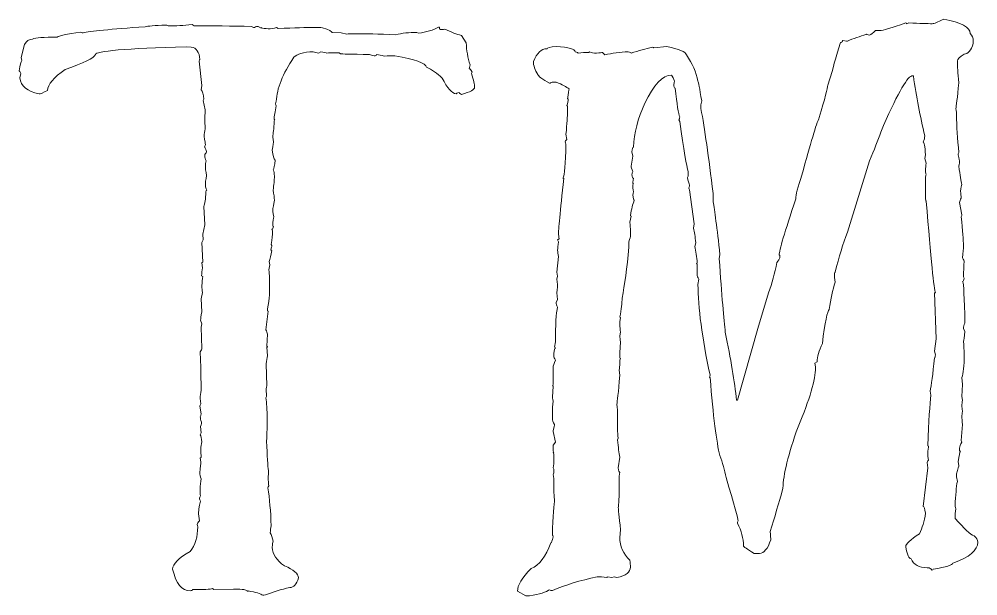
# Model space of a CAD drawing. Header units: inches. Extents: x 0.7 to 13.6, y -16 to -1.4.
# Drawn here: x 6.963 to 10.698, y -16.014 to -13.765 of the extents above; entities that cross this region are included whole.
import ezdxf

# ---------------------------------------------------------------- set-up
doc = ezdxf.new("R2010")
doc.units = ezdxf.units.IN
doc.header["$MEASUREMENT"] = 0
doc.layers.add('Layer 1', color=7, linetype='Continuous')

msp = doc.modelspace()

# ---------------------------------------------------------------- linework, layer by layer
at = {"layer": 'Layer 1', "lineweight": 0}
for points, knots in [([(10.6833, -15.7809), (10.6695, -15.775), (10.6449, -15.7523), (10.6094, -15.7129), (10.6094, -15.7001), (10.6104, -15.6873), (10.6124, -15.6745), (10.6104, -15.6676), (10.6094, -15.6637), (10.6094, -15.6627), (10.6114, -15.6213), (10.6144, -15.5898), (10.6183, -15.5681), (10.6163, -15.5602), (10.6153, -15.5524), (10.6153, -15.5445), (10.6153, -15.5445), (10.6153, -15.5386), (10.6153, -15.5386), (10.6212, -15.5179), (10.6242, -15.5071), (10.6242, -15.5061), (10.6242, -15.5061), (10.6212, -15.4913), (10.6212, -15.4913), (10.6252, -15.4672), (10.6281, -15.4534), (10.6301, -15.4499), (10.6281, -15.4499), (10.6272, -15.4489), (10.6272, -15.447), (10.6272, -15.447), (10.6272, -15.4381), (10.6272, -15.4381), (10.6272, -15.4322), (10.6301, -15.4243), (10.636, -15.4145), (10.636, -15.4145), (10.6331, -15.4085), (10.6331, -15.4085), (10.6331, -15.4085), (10.639, -15.3465), (10.639, -15.3465), (10.637, -15.3332), (10.636, -15.3224), (10.636, -15.314), (10.636, -15.314), (10.639, -15.2933), (10.639, -15.2933), (10.637, -15.2854), (10.636, -15.2785), (10.636, -15.2726), (10.636, -15.2667), (10.637, -15.2598), (10.639, -15.2519), (10.639, -15.2519), (10.636, -15.2371), (10.636, -15.2371), (10.636, -15.2371), (10.639, -15.1899), (10.639, -15.1899), (10.639, -15.1899), (10.636, -15.1633), (10.636, -15.1633), (10.6419, -15.147), (10.6449, -15.1175), (10.6449, -15.0746), (10.6449, -15.0746), (10.6449, -15.0687), (10.6449, -15.0687), (10.6449, -15.0574), (10.6439, -15.0416), (10.6419, -15.0214), (10.6439, -15.0185), (10.6459, -15.0057), (10.6478, -14.983), (10.6478, -14.983), (10.6419, -14.9712), (10.6419, -14.9712), (10.6419, -14.9653), (10.6439, -14.9584), (10.6478, -14.9505), (10.6459, -14.851), (10.6429, -14.7968), (10.639, -14.788), (10.6414, -14.788), (10.6434, -14.784), (10.6449, -14.7761), (10.6449, -14.7761), (10.6419, -14.7702), (10.6419, -14.7702), (10.6419, -14.7648), (10.6429, -14.7451), (10.6449, -14.7111), (10.6449, -14.7077), (10.6429, -14.7027), (10.639, -14.6963), (10.6409, -14.6761), (10.6419, -14.6604), (10.6419, -14.6491), (10.6419, -14.6279), (10.639, -14.5905), (10.6331, -14.5368), (10.635, -14.5328), (10.636, -14.5299), (10.636, -14.5279), (10.636, -14.5279), (10.6272, -14.4806), (10.6272, -14.4806), (10.6272, -14.4752), (10.6291, -14.4693), (10.6331, -14.4629), (10.6331, -14.456), (10.6321, -14.4471), (10.6301, -14.4363), (10.6321, -14.4225), (10.634, -14.4136), (10.636, -14.4097), (10.6331, -14.3979), (10.6291, -14.3742), (10.6242, -14.3388), (10.6262, -14.3284), (10.6272, -14.3225), (10.6272, -14.321), (10.6272, -14.3181), (10.6252, -14.3092), (10.6212, -14.2944), (10.6212, -14.2925), (10.6222, -14.2895), (10.6242, -14.2856), (10.6183, -14.2319), (10.6153, -14.1826), (10.6153, -14.1378), (10.6153, -14.1329), (10.6144, -14.125), (10.6124, -14.1142), (10.6144, -14.1058), (10.6183, -14.0723), (10.6242, -14.0137), (10.6203, -13.9758), (10.6183, -13.9472), (10.6183, -13.928), (10.6183, -13.9211), (10.6272, -13.9122), (10.6449, -13.9014), (10.6597, -13.9014), (10.6715, -13.8876), (10.6804, -13.86), (10.6804, -13.86), (10.6804, -13.8482), (10.6804, -13.8482), (10.6804, -13.8393), (10.6764, -13.8305), (10.6685, -13.8216), (10.6685, -13.7975), (10.634, -13.7788), (10.5651, -13.7654), (10.5419, -13.7773), (10.5272, -13.7832), (10.5208, -13.7832), (10.502, -13.7832), (10.4715, -13.7822), (10.4292, -13.7802), (10.4252, -13.7822), (10.4223, -13.7832), (10.4203, -13.7832), (10.4203, -13.7812), (10.4193, -13.7802), (10.4173, -13.7802), (10.3612, -13.7999), (10.3277, -13.8098), (10.3169, -13.8098), (10.3169, -13.8098), (10.2991, -13.8098), (10.2991, -13.8098), (10.2903, -13.8196), (10.2824, -13.8255), (10.2755, -13.8275), (10.2686, -13.8255), (10.2646, -13.8246), (10.2637, -13.8246), (10.2381, -13.8324), (10.2134, -13.8413), (10.1898, -13.8512), (10.1898, -13.8512), (10.1868, -13.8512), (10.1868, -13.8512), (10.1868, -13.8512), (10.1721, -13.8482), (10.1721, -13.8482), (10.1691, -13.8541), (10.1662, -13.8571), (10.1632, -13.8571), (10.1415, -13.9265), (10.1307, -13.9639), (10.1307, -13.9694), (10.1307, -13.9694), (10.113, -14.0226), (10.113, -14.0226), (10.113, -14.0334), (10.1021, -14.0758), (10.0804, -14.1496), (10.0686, -14.1738), (10.046, -14.2486), (10.0125, -14.3742), (9.9967, -14.4205), (9.9888, -14.4511), (9.9888, -14.4658), (9.9455, -14.5964), (9.9238, -14.6693), (9.9238, -14.6845), (9.9258, -14.6845), (9.9268, -14.6875), (9.9268, -14.6934), (9.9268, -14.6934), (9.9268, -14.6963), (9.9268, -14.6963), (9.9204, -14.7082), (9.9164, -14.7141), (9.915, -14.7141), (9.9071, -14.7559), (9.8962, -14.7953), (9.8824, -14.8323), (9.8824, -14.8323), (9.8411, -14.9712), (9.8411, -14.9712), (9.8411, -14.9712), (9.7613, -15.2519), (9.7613, -15.2519), (9.7613, -15.2519), (9.7583, -15.2519), (9.7583, -15.2519), (9.7504, -15.1795), (9.7357, -15.0909), (9.714, -14.9859), (9.7086, -14.9392), (9.7007, -14.8436), (9.6904, -14.6993), (9.6904, -14.6993), (9.6933, -14.6845), (9.6933, -14.6845), (9.6815, -14.5781), (9.6726, -14.5092), (9.6667, -14.4777), (9.6667, -14.4777), (9.6667, -14.4451), (9.6667, -14.4451), (9.649, -14.3018), (9.6332, -14.1915), (9.6194, -14.1142), (9.6194, -14.1142), (9.6194, -14.0994), (9.6194, -14.0994), (9.6194, -14.0994), (9.6224, -14.0846), (9.6224, -14.0846), (9.614, -14.0349), (9.6091, -14.0093), (9.6076, -14.0078), (9.6002, -13.9728), (9.5854, -13.9383), (9.5633, -13.9044), (9.5593, -13.893), (9.5337, -13.8822), (9.4865, -13.8718), (9.4865, -13.8718), (9.4362, -13.8778), (9.4362, -13.8778), (9.4362, -13.8758), (9.4342, -13.8748), (9.4303, -13.8748), (9.4037, -13.8807), (9.3761, -13.8886), (9.3476, -13.8984), (9.3476, -13.896), (9.3436, -13.894), (9.3357, -13.8925), (9.3037, -13.8945), (9.2732, -13.8984), (9.2441, -13.9044), (9.2441, -13.9044), (9.2353, -13.8955), (9.2353, -13.8955), (9.2338, -13.8955), (9.2259, -13.8965), (9.2116, -13.8984), (9.2013, -13.8984), (9.1924, -13.8965), (9.185, -13.8925), (9.185, -13.8945), (9.184, -13.8955), (9.1821, -13.8955), (9.1821, -13.8955), (9.1614, -13.8955), (9.1614, -13.8955), (9.1614, -13.8955), (9.1407, -13.8984), (9.1407, -13.8984), (9.1407, -13.896), (9.1367, -13.894), (9.1289, -13.8925), (9.1289, -13.8822), (9.1042, -13.8753), (9.055, -13.8718), (9.0313, -13.8738), (9.0195, -13.8768), (9.0195, -13.8807), (8.9974, -13.8807), (8.9796, -13.8974), (8.9663, -13.9309), (8.9663, -13.9462), (8.9722, -13.963), (8.9841, -13.9812), (8.9841, -13.9876), (8.9998, -13.9994), (9.0313, -14.0166), (9.0313, -14.0132), (9.0363, -14.0112), (9.0461, -14.0107), (9.0461, -14.0107), (9.055, -14.0107), (9.055, -14.0107), (9.0791, -14.0211), (9.0959, -14.0299), (9.1052, -14.0373), (9.1052, -14.0423), (9.1033, -14.0551), (9.0993, -14.0758), (9.1013, -14.0758), (9.1023, -14.0767), (9.1023, -14.0787), (9.1023, -14.0841), (9.1003, -14.092), (9.0964, -14.1023), (9.0983, -14.1023), (9.0993, -14.1033), (9.0993, -14.1053), (9.0993, -14.1053), (9.0993, -14.126), (9.0993, -14.126), (9.0993, -14.1422), (9.0973, -14.1718), (9.0934, -14.2146), (9.0934, -14.2146), (9.0964, -14.2353), (9.0964, -14.2353), (9.0944, -14.2353), (9.0924, -14.2383), (9.0905, -14.2442), (9.0905, -14.2462), (9.0914, -14.2491), (9.0934, -14.2531), (9.0914, -14.3294), (9.0875, -14.3737), (9.0816, -14.386), (9.0816, -14.386), (9.0845, -14.386), (9.0845, -14.386), (9.0707, -14.5176), (9.0639, -14.5905), (9.0639, -14.6047), (9.0658, -14.6151), (9.0668, -14.621), (9.0668, -14.6225), (9.0668, -14.6225), (9.0609, -14.6254), (9.0609, -14.6254), (9.0609, -14.6274), (9.0619, -14.6303), (9.0639, -14.6343), (9.0619, -14.6476), (9.0609, -14.6584), (9.0609, -14.6668), (9.0609, -14.6747), (9.0619, -14.6826), (9.0639, -14.6904), (9.0639, -14.6904), (9.0579, -14.7525), (9.0579, -14.7525), (9.0579, -14.7525), (9.0609, -14.7673), (9.0609, -14.7673), (9.0609, -14.7673), (9.0579, -14.7791), (9.0579, -14.7791), (9.0579, -14.7791), (9.0609, -14.7998), (9.0609, -14.7998), (9.0609, -14.8042), (9.0599, -14.815), (9.0579, -14.8323), (9.0579, -14.8323), (9.0609, -14.8589), (9.0609, -14.8589), (9.0609, -14.8589), (9.055, -14.8707), (9.055, -14.8707), (9.055, -14.8761), (9.057, -14.882), (9.0609, -14.8884), (9.055, -14.9121), (9.052, -14.9574), (9.052, -15.0244), (9.052, -15.0244), (9.0491, -15.0451), (9.0491, -15.0451), (9.051, -15.0451), (9.052, -15.046), (9.052, -15.048), (9.0486, -15.048), (9.0466, -15.0549), (9.0461, -15.0687), (9.0461, -15.0687), (9.0461, -15.0776), (9.0461, -15.0776), (9.0461, -15.083), (9.0481, -15.0889), (9.052, -15.0953), (9.0461, -15.1096), (9.0432, -15.1184), (9.0432, -15.1219), (9.0432, -15.1219), (9.0432, -15.1899), (9.0432, -15.1899), (9.0432, -15.1899), (9.0402, -15.1958), (9.0402, -15.1958), (9.0402, -15.1958), (9.0432, -15.1958), (9.0432, -15.1958), (9.0432, -15.2046), (9.0422, -15.2174), (9.0402, -15.2342), (9.0402, -15.2401), (9.0412, -15.247), (9.0432, -15.2549), (9.0412, -15.2721), (9.0402, -15.2869), (9.0402, -15.2992), (9.0402, -15.2992), (9.0402, -15.3228), (9.0402, -15.3228), (9.0402, -15.3287), (9.0432, -15.3366), (9.0491, -15.3465), (9.0491, -15.348), (9.0471, -15.3558), (9.0432, -15.3701), (9.0432, -15.3701), (9.0432, -15.3731), (9.0432, -15.3731), (9.0432, -15.3731), (9.052, -15.4145), (9.052, -15.4145), (9.052, -15.4145), (9.0432, -15.4263), (9.0432, -15.4263), (9.0432, -15.4263), (9.0432, -15.4499), (9.0432, -15.4499), (9.0432, -15.4499), (9.0461, -15.4558), (9.0461, -15.4558), (9.0461, -15.4558), (9.0432, -15.4558), (9.0432, -15.4558), (9.0432, -15.4558), (9.0461, -15.4617), (9.0461, -15.4617), (9.0461, -15.4617), (9.0461, -15.4883), (9.0461, -15.4883), (9.0461, -15.4952), (9.0451, -15.5041), (9.0432, -15.5149), (9.0451, -15.5184), (9.0461, -15.5223), (9.0461, -15.5268), (9.0461, -15.5332), (9.0451, -15.5381), (9.0432, -15.5415), (9.0451, -15.5524), (9.0461, -15.5612), (9.0461, -15.5681), (9.0461, -15.5681), (9.0461, -15.6065), (9.0461, -15.6065), (9.0461, -15.6149), (9.0471, -15.6258), (9.0491, -15.6391), (9.0461, -15.6558), (9.0432, -15.7021), (9.0402, -15.7779), (9.0422, -15.7779), (9.0432, -15.7799), (9.0432, -15.7839), (9.0402, -15.7996), (9.0373, -15.8075), (9.0343, -15.8075), (9.0151, -15.8617), (8.9895, -15.8952), (8.9575, -15.908), (8.922, -15.9434), (8.9043, -15.973), (8.9043, -15.9966), (8.9043, -15.9966), (8.9368, -16.0144), (8.9368, -16.0144), (8.9368, -16.0144), (8.9516, -16.0144), (8.9516, -16.0144), (8.9915, -16.0075), (9.0171, -15.9996), (9.0284, -15.9907), (9.0318, -15.9927), (9.0358, -15.9937), (9.0402, -15.9937), (9.0909, -15.972), (9.1491, -15.9543), (9.2146, -15.9405), (9.2146, -15.9405), (9.2323, -15.9405), (9.2323, -15.9405), (9.2323, -15.9405), (9.253, -15.9434), (9.253, -15.9434), (9.253, -15.9415), (9.254, -15.9405), (9.2559, -15.9405), (9.2559, -15.9405), (9.2707, -15.9434), (9.2707, -15.9434), (9.2707, -15.9434), (9.2825, -15.9405), (9.2825, -15.9405), (9.2845, -15.9405), (9.2875, -15.9415), (9.2914, -15.9434), (9.3269, -15.936), (9.3446, -15.9223), (9.3446, -15.9021), (9.3446, -15.8952), (9.3436, -15.8863), (9.3416, -15.8755), (9.316, -15.8499), (9.3032, -15.8203), (9.3032, -15.7868), (9.3032, -15.7868), (9.3062, -15.7573), (9.3062, -15.7573), (9.3003, -15.7036), (9.2973, -15.675), (9.2973, -15.6716), (9.2993, -15.6528), (9.3003, -15.6341), (9.3003, -15.6154), (9.3003, -15.6154), (9.3003, -15.5474), (9.3003, -15.5474), (9.3003, -15.5474), (9.3032, -15.5327), (9.3032, -15.5327), (9.3008, -15.5327), (9.2988, -15.5268), (9.2973, -15.5149), (9.2973, -15.5149), (9.3032, -15.4736), (9.3032, -15.4736), (9.2998, -15.4583), (9.2968, -15.4356), (9.2944, -15.4056), (9.2944, -15.4056), (9.2973, -15.3997), (9.2973, -15.3997), (9.2953, -15.3864), (9.2944, -15.3756), (9.2944, -15.3672), (9.2944, -15.3672), (9.2944, -15.3081), (9.2944, -15.3081), (9.2944, -15.2972), (9.2934, -15.2834), (9.2914, -15.2667), (9.2934, -15.2588), (9.2973, -15.2214), (9.3032, -15.1544), (9.3032, -15.1544), (9.3003, -15.1337), (9.3003, -15.1337), (9.3022, -15.1263), (9.3032, -15.1175), (9.3032, -15.1071), (9.3032, -15.1071), (9.3032, -15.0953), (9.3032, -15.0953), (9.3032, -15.0953), (9.3062, -15.0894), (9.3062, -15.0894), (9.3042, -15.0894), (9.3032, -15.0884), (9.3032, -15.0864), (9.3032, -15.0864), (9.3032, -15.0805), (9.3032, -15.0805), (9.3032, -15.0618), (9.3042, -15.0431), (9.3062, -15.0244), (9.3042, -15.0135), (9.3032, -15.0057), (9.3032, -15.0007), (9.3032, -15.0007), (9.3062, -14.9859), (9.3062, -14.9859), (9.3042, -14.9756), (9.3032, -14.9658), (9.3032, -14.9564), (9.3032, -14.9564), (9.3032, -14.9446), (9.3032, -14.9446), (9.3032, -14.9446), (9.3062, -14.9298), (9.3062, -14.9298), (9.3042, -14.9298), (9.3032, -14.9288), (9.3032, -14.9269), (9.3091, -14.8963), (9.3121, -14.8717), (9.3121, -14.853), (9.3219, -14.8022), (9.3308, -14.7362), (9.3387, -14.655), (9.3387, -14.655), (9.3387, -14.6343), (9.3387, -14.6343), (9.3426, -14.6205), (9.3446, -14.6126), (9.3446, -14.6106), (9.3446, -14.6106), (9.3446, -14.59), (9.3446, -14.59), (9.3446, -14.5816), (9.3436, -14.5707), (9.3416, -14.5574), (9.3416, -14.5574), (9.3476, -14.5338), (9.3476, -14.5338), (9.3456, -14.5338), (9.3446, -14.5328), (9.3446, -14.5308), (9.3485, -14.5062), (9.3535, -14.4865), (9.3594, -14.4717), (9.3569, -14.4717), (9.3549, -14.4649), (9.3535, -14.4511), (9.3554, -14.4442), (9.3564, -14.4402), (9.3564, -14.4392), (9.3545, -14.4284), (9.3535, -14.4205), (9.3535, -14.4156), (9.3535, -14.4136), (9.3545, -14.4107), (9.3564, -14.4067), (9.3545, -14.4067), (9.3535, -14.4057), (9.3535, -14.4038), (9.3535, -14.4038), (9.3535, -14.4008), (9.3535, -14.4008), (9.3535, -14.4008), (9.3564, -14.386), (9.3564, -14.386), (9.353, -14.386), (9.351, -14.3811), (9.3505, -14.3713), (9.3505, -14.3668), (9.3515, -14.3629), (9.3535, -14.3594), (9.3495, -14.3496), (9.3476, -14.3427), (9.3476, -14.3388), (9.3476, -14.3388), (9.3535, -14.3003), (9.3535, -14.3003), (9.3535, -14.3003), (9.3505, -14.2826), (9.3505, -14.2826), (9.3505, -14.2708), (9.3525, -14.2649), (9.3564, -14.2649), (9.3584, -14.2102), (9.3732, -14.1531), (9.4007, -14.0935), (9.4347, -14.0206), (9.4692, -13.9841), (9.5042, -13.9841), (9.5091, -13.9891), (9.513, -13.9969), (9.516, -14.0078), (9.516, -14.0088), (9.515, -14.0127), (9.513, -14.0196), (9.5135, -14.0295), (9.5155, -14.0344), (9.519, -14.0344), (9.5253, -14.0974), (9.5313, -14.1348), (9.5367, -14.1467), (9.5367, -14.1477), (9.5357, -14.1516), (9.5337, -14.1585), (9.5337, -14.1585), (9.5367, -14.1644), (9.5367, -14.1644), (9.5524, -14.2757), (9.5633, -14.3407), (9.5692, -14.3594), (9.5692, -14.3594), (9.5692, -14.3772), (9.5692, -14.3772), (9.5692, -14.3772), (9.5662, -14.3831), (9.5662, -14.3831), (9.5692, -14.3964), (9.5722, -14.4062), (9.5751, -14.4126), (9.5751, -14.4136), (9.5741, -14.4176), (9.5722, -14.4245), (9.5722, -14.4284), (9.5731, -14.4304), (9.5751, -14.4304), (9.5751, -14.4304), (9.5928, -14.5634), (9.5928, -14.5634), (9.5928, -14.5634), (9.5899, -14.5811), (9.5899, -14.5811), (9.5938, -14.5949), (9.5968, -14.6136), (9.5987, -14.6372), (9.5987, -14.6372), (9.5958, -14.652), (9.5958, -14.652), (9.5997, -14.6707), (9.6027, -14.6924), (9.6047, -14.717), (9.6027, -14.717), (9.6017, -14.718), (9.6017, -14.72), (9.6037, -14.72), (9.6047, -14.721), (9.6047, -14.7229), (9.6047, -14.7229), (9.6047, -14.7614), (9.6047, -14.7614), (9.6047, -14.7668), (9.6066, -14.7727), (9.6106, -14.7791), (9.6106, -14.7791), (9.6076, -14.7998), (9.6076, -14.7998), (9.6076, -14.8889), (9.6234, -15.0071), (9.6549, -15.1544), (9.6549, -15.1564), (9.6539, -15.1593), (9.6519, -15.1633), (9.6519, -15.1633), (9.6549, -15.1633), (9.6549, -15.1633), (9.6667, -15.3135), (9.6795, -15.415), (9.6933, -15.4677), (9.7032, -15.4947), (9.711, -15.5233), (9.717, -15.5533), (9.7485, -15.6592), (9.7642, -15.7154), (9.7642, -15.7218), (9.7623, -15.7257), (9.7613, -15.7287), (9.7613, -15.7307), (9.777, -15.7612), (9.7849, -15.7908), (9.7849, -15.8193), (9.7849, -15.8223), (9.7987, -15.8321), (9.8263, -15.8489), (9.8263, -15.8489), (9.847, -15.8489), (9.847, -15.8489), (9.8647, -15.8489), (9.8795, -15.8311), (9.8913, -15.7957), (9.8913, -15.7912), (9.8903, -15.7804), (9.8884, -15.7632), (9.9061, -15.7095), (9.9228, -15.6533), (9.9386, -15.5947), (9.9401, -15.5425), (9.9598, -15.4627), (9.9977, -15.3553), (10.043, -15.247), (10.0657, -15.1702), (10.0657, -15.1249), (10.0657, -15.1249), (10.0657, -15.1219), (10.0657, -15.1219), (10.0657, -15.1219), (10.0627, -15.1071), (10.0627, -15.1071), (10.0627, -15.1071), (10.0716, -15.1012), (10.0716, -15.1012), (10.0716, -15.083), (10.0785, -15.0593), (10.0923, -15.0303), (10.1026, -14.9475), (10.1115, -14.9032), (10.1189, -14.8973), (10.1248, -14.8569), (10.1326, -14.8215), (10.1425, -14.7909), (10.1425, -14.7909), (10.1396, -14.7732), (10.1396, -14.7732), (10.1396, -14.7732), (10.1396, -14.7554), (10.1396, -14.7554), (10.1396, -14.7535), (10.1405, -14.7525), (10.1425, -14.7525), (10.1568, -14.6929), (10.1725, -14.6407), (10.1898, -14.5959), (10.1898, -14.5959), (10.2755, -14.3181), (10.2755, -14.3181), (10.2947, -14.2747), (10.3095, -14.2373), (10.3198, -14.2058), (10.3799, -14.0654), (10.4203, -13.9925), (10.441, -13.9871), (10.441, -13.9871), (10.4469, -13.9871), (10.4469, -13.9871), (10.4587, -14.0679), (10.4735, -14.1457), (10.4912, -14.2206), (10.4912, -14.2289), (10.4892, -14.2368), (10.4853, -14.2442), (10.4888, -14.2442), (10.4917, -14.2609), (10.4942, -14.2944), (10.4942, -14.2944), (10.4912, -14.3092), (10.4912, -14.3092), (10.4912, -14.3092), (10.4971, -14.3269), (10.4971, -14.3269), (10.4952, -14.3378), (10.4942, -14.3466), (10.4942, -14.3535), (10.4942, -14.3535), (10.4942, -14.3594), (10.4942, -14.3594), (10.4942, -14.3639), (10.4952, -14.3678), (10.4971, -14.3713), (10.4952, -14.3747), (10.4942, -14.3787), (10.4942, -14.3831), (10.4942, -14.3831), (10.4942, -14.4629), (10.4942, -14.4629), (10.4942, -14.4708), (10.4952, -14.4747), (10.4971, -14.4747), (10.5154, -14.7023), (10.5272, -14.8215), (10.5326, -14.8323), (10.5326, -14.8323), (10.5296, -14.8323), (10.5296, -14.8323), (10.5296, -14.8323), (10.5355, -15.0125), (10.5355, -15.0125), (10.5355, -15.0125), (10.5296, -15.0598), (10.5296, -15.0598), (10.5296, -15.0598), (10.5326, -15.0746), (10.5326, -15.0746), (10.5326, -15.0825), (10.5316, -15.0864), (10.5296, -15.0864), (10.5227, -15.1505), (10.5168, -15.1938), (10.5119, -15.2165), (10.5119, -15.2165), (10.5149, -15.2312), (10.5149, -15.2312), (10.5109, -15.2662), (10.507, -15.3322), (10.503, -15.4292), (10.505, -15.4292), (10.506, -15.4312), (10.506, -15.4351), (10.504, -15.4455), (10.503, -15.4553), (10.503, -15.4647), (10.503, -15.4647), (10.503, -15.4706), (10.503, -15.4706), (10.503, -15.4706), (10.506, -15.4854), (10.506, -15.4854), (10.504, -15.4854), (10.502, -15.4883), (10.5001, -15.4942), (10.5001, -15.4942), (10.503, -15.5149), (10.503, -15.5149), (10.503, -15.5149), (10.4853, -15.6656), (10.4853, -15.6656), (10.4883, -15.6656), (10.4912, -15.6745), (10.4942, -15.6922), (10.4897, -15.7238), (10.4819, -15.7504), (10.4705, -15.772), (10.4351, -15.7957), (10.4173, -15.8124), (10.4173, -15.8223), (10.4223, -15.8538), (10.4292, -15.8696), (10.438, -15.8696), (10.4484, -15.8932), (10.4691, -15.905), (10.5001, -15.905), (10.5001, -15.905), (10.509, -15.905), (10.509, -15.905), (10.5149, -15.908), (10.5178, -15.9109), (10.5178, -15.9139), (10.5218, -15.9139), (10.5237, -15.9129), (10.5237, -15.9109), (10.575, -15.9016), (10.6006, -15.8937), (10.6006, -15.8873), (10.6656, -15.8641), (10.6981, -15.8366), (10.6981, -15.8045), (10.6981, -15.7962), (10.6932, -15.7883), (10.6833, -15.7809)], [0, 0, 0, 0, 1, 1, 1, 2, 2, 2, 3, 3, 3, 4, 4, 4, 5, 5, 5, 6, 6, 6, 7, 7, 7, 8, 8, 8, 9, 9, 9, 10, 10, 10, 11, 11, 11, 12, 12, 12, 13, 13, 13, 14, 14, 14, 15, 15, 15, 16, 16, 16, 17, 17, 17, 18, 18, 18, 19, 19, 19, 20, 20, 20, 21, 21, 21, 22, 22, 22, 23, 23, 23, 24, 24, 24, 25, 25, 25, 26, 26, 26, 27, 27, 27, 28, 28, 28, 29, 29, 29, 30, 30, 30, 31, 31, 31, 32, 32, 32, 33, 33, 33, 34, 34, 34, 35, 35, 35, 36, 36, 36, 37, 37, 37, 38, 38, 38, 39, 39, 39, 40, 40, 40, 41, 41, 41, 42, 42, 42, 43, 43, 43, 44, 44, 44, 45, 45, 45, 46, 46, 46, 47, 47, 47, 48, 48, 48, 49, 49, 49, 50, 50, 50, 51, 51, 51, 52, 52, 52, 53, 53, 53, 54, 54, 54, 55, 55, 55, 56, 56, 56, 57, 57, 57, 58, 58, 58, 59, 59, 59, 60, 60, 60, 61, 61, 61, 62, 62, 62, 63, 63, 63, 64, 64, 64, 65, 65, 65, 66, 66, 66, 67, 67, 67, 68, 68, 68, 69, 69, 69, 70, 70, 70, 71, 71, 71, 72, 72, 72, 73, 73, 73, 74, 74, 74, 75, 75, 75, 76, 76, 76, 77, 77, 77, 78, 78, 78, 79, 79, 79, 80, 80, 80, 81, 81, 81, 82, 82, 82, 83, 83, 83, 84, 84, 84, 85, 85, 85, 86, 86, 86, 87, 87, 87, 88, 88, 88, 89, 89, 89, 90, 90, 90, 91, 91, 91, 92, 92, 92, 93, 93, 93, 94, 94, 94, 95, 95, 95, 96, 96, 96, 97, 97, 97, 98, 98, 98, 99, 99, 99, 100, 100, 100, 101, 101, 101, 102, 102, 102, 103, 103, 103, 104, 104, 104, 105, 105, 105, 106, 106, 106, 107, 107, 107, 108, 108, 108, 109, 109, 109, 110, 110, 110, 111, 111, 111, 112, 112, 112, 113, 113, 113, 114, 114, 114, 115, 115, 115, 116, 116, 116, 117, 117, 117, 118, 118, 118, 119, 119, 119, 120, 120, 120, 121, 121, 121, 122, 122, 122, 123, 123, 123, 124, 124, 124, 125, 125, 125, 126, 126, 126, 127, 127, 127, 128, 128, 128, 129, 129, 129, 130, 130, 130, 131, 131, 131, 132, 132, 132, 133, 133, 133, 134, 134, 134, 135, 135, 135, 136, 136, 136, 137, 137, 137, 138, 138, 138, 139, 139, 139, 140, 140, 140, 141, 141, 141, 142, 142, 142, 143, 143, 143, 144, 144, 144, 145, 145, 145, 146, 146, 146, 147, 147, 147, 148, 148, 148, 149, 149, 149, 150, 150, 150, 151, 151, 151, 152, 152, 152, 153, 153, 153, 154, 154, 154, 155, 155, 155, 156, 156, 156, 157, 157, 157, 158, 158, 158, 159, 159, 159, 160, 160, 160, 161, 161, 161, 162, 162, 162, 163, 163, 163, 164, 164, 164, 165, 165, 165, 166, 166, 166, 167, 167, 167, 168, 168, 168, 169, 169, 169, 170, 170, 170, 171, 171, 171, 172, 172, 172, 173, 173, 173, 174, 174, 174, 175, 175, 175, 176, 176, 176, 177, 177, 177, 178, 178, 178, 179, 179, 179, 180, 180, 180, 181, 181, 181, 182, 182, 182, 183, 183, 183, 184, 184, 184, 185, 185, 185, 186, 186, 186, 187, 187, 187, 188, 188, 188, 189, 189, 189, 190, 190, 190, 191, 191, 191, 192, 192, 192, 193, 193, 193, 194, 194, 194, 195, 195, 195, 196, 196, 196, 197, 197, 197, 198, 198, 198, 199, 199, 199, 200, 200, 200, 201, 201, 201, 202, 202, 202, 203, 203, 203, 204, 204, 204, 205, 205, 205, 206, 206, 206, 207, 207, 207, 208, 208, 208, 209, 209, 209, 210, 210, 210, 211, 211, 211, 212, 212, 212, 213, 213, 213, 214, 214, 214, 215, 215, 215, 216, 216, 216, 217, 217, 217, 218, 218, 218, 219, 219, 219, 220, 220, 220, 221, 221, 221, 222, 222, 222, 223, 223, 223, 224, 224, 224, 225, 225, 225, 226, 226, 226, 227, 227, 227, 228, 228, 228, 229, 229, 229, 230, 230, 230, 231, 231, 231, 232, 232, 232, 233, 233, 233, 234, 234, 234, 235, 235, 235, 236, 236, 236, 237, 237, 237, 238, 238, 238, 239, 239, 239, 240, 240, 240, 241, 241, 241, 242, 242, 242, 243, 243, 243, 244, 244, 244, 245, 245, 245, 246, 246, 246, 247, 247, 247, 248, 248, 248, 249, 249, 249, 250, 250, 250, 251, 251, 251, 252, 252, 252, 253, 253, 253, 254, 254, 254, 255, 255, 255, 256, 256, 256, 257, 257, 257, 258, 258, 258, 259, 259, 259, 260, 260, 260, 261, 261, 261, 262, 262, 262, 263, 263, 263, 264, 264, 264, 265, 265, 265, 266, 266, 266, 267, 267, 267, 268, 268, 268, 269, 269, 269, 270, 270, 270, 271, 271, 271, 272, 272, 272, 273, 273, 273, 274, 274, 274, 275, 275, 275, 276, 276, 276, 277, 277, 277, 278, 278, 278, 279, 279, 279, 280, 280, 280, 281, 281, 281, 282, 282, 282, 283, 283, 283, 284, 284, 284, 285, 285, 285, 286, 286, 286, 287, 287, 287, 288, 288, 288, 289, 289, 289, 290, 290, 290, 291, 291, 291, 292, 292, 292, 293, 293, 293, 294, 294, 294, 295, 295, 295, 296, 296, 296, 297, 297, 297, 298, 298, 298, 299, 299, 299, 300, 300, 300, 301, 301, 301, 302, 302, 302, 303, 303, 303, 304, 304, 304, 305, 305, 305, 306, 306, 306, 307, 307, 307, 308, 308, 308, 309, 309, 309, 310, 310, 310, 311, 311, 311, 312, 312, 312, 313, 313, 313, 314, 314, 314, 315, 315, 315, 316, 316, 316, 317, 317, 317, 318, 318, 318, 319, 319, 319, 320, 320, 320, 321, 321, 321, 321]), ([(8.7284, -13.9716), (8.7225, -13.9632), (8.7186, -13.959), (8.7166, -13.959), (8.7166, -13.959), (8.7196, -13.9442), (8.7196, -13.9442), (8.7107, -13.9157), (8.7058, -13.8869), (8.7048, -13.8578), (8.7048, -13.8578), (8.6856, -13.829), (8.6856, -13.829), (8.6679, -13.8246), (8.6464, -13.8164), (8.6213, -13.8046), (8.6184, -13.8056), (8.6152, -13.8061), (8.6117, -13.8061), (8.6097, -13.8061), (8.6073, -13.806), (8.6043, -13.8057), (8.6014, -13.8055), (8.5999, -13.8024), (8.5999, -13.7965), (8.5999, -13.7965), (8.5969, -13.7965), (8.5969, -13.7965), (8.5763, -13.8078), (8.5501, -13.8157), (8.5186, -13.8201), (8.5186, -13.8201), (8.5127, -13.8172), (8.5127, -13.8172), (8.4822, -13.8172), (8.4546, -13.8201), (8.43, -13.826), (8.361, -13.8236), (8.3105, -13.8223), (8.2785, -13.8223), (8.2568, -13.8223), (8.2438, -13.8228), (8.2393, -13.8238), (8.2393, -13.8238), (8.2179, -13.8186), (8.2179, -13.8186), (8.2179, -13.8186), (8.1825, -13.8179), (8.1825, -13.8179), (8.1825, -13.814), (8.1697, -13.8076), (8.144, -13.7987), (8.1381, -13.7982), (8.1275, -13.798), (8.1123, -13.798), (8.0827, -13.798), (8.0359, -13.7992), (7.9719, -13.8016), (7.9719, -13.8016), (7.966, -13.798), (7.966, -13.798), (7.9552, -13.8014), (7.9441, -13.8031), (7.9328, -13.8031), (7.9214, -13.8026), (7.9125, -13.8009), (7.9061, -13.798), (7.9061, -13.798), (7.9061, -13.8009), (7.9061, -13.8009), (7.9061, -13.8009), (7.8943, -13.7935), (7.8943, -13.7935), (7.8904, -13.7935), (7.8855, -13.795), (7.8796, -13.798), (7.8751, -13.7975), (7.8712, -13.796), (7.8677, -13.7935), (7.7904, -13.792), (7.716, -13.7913), (7.6446, -13.7913), (7.6412, -13.7888), (7.6385, -13.7874), (7.6365, -13.7869), (7.603, -13.7903), (7.572, -13.792), (7.5434, -13.792), (7.54, -13.7896), (7.537, -13.7884), (7.5345, -13.7884), (7.4902, -13.7903), (7.4634, -13.7925), (7.454, -13.795), (7.3185, -13.8044), (7.2378, -13.8125), (7.2117, -13.8194), (7.2097, -13.8194), (7.207, -13.8182), (7.2036, -13.8157), (7.1479, -13.8241), (7.1169, -13.8307), (7.1105, -13.8356), (7.0582, -13.8356), (7.0262, -13.8381), (7.0144, -13.843), (7.0011, -13.843), (6.991, -13.8499), (6.9841, -13.8637), (6.9841, -13.8637), (6.9708, -13.9147), (6.9708, -13.9147), (6.9708, -13.9147), (6.973, -13.9272), (6.973, -13.9272), (6.9691, -13.9307), (6.9657, -13.944), (6.9627, -13.9671), (6.9647, -13.9671), (6.9666, -13.9704), (6.9686, -13.9768), (6.9686, -13.9768), (6.9649, -13.9937), (6.9649, -13.9937), (6.9689, -14.0262), (6.994, -14.0474), (7.0403, -14.0573), (7.0447, -14.0573), (7.0558, -14.0526), (7.0735, -14.0432), (7.074, -14.0201), (7.0967, -13.993), (7.1415, -13.962), (7.2154, -13.9368), (7.2548, -13.9174), (7.2597, -13.9036), (7.2602, -13.8898), (7.3786, -13.8797), (7.6151, -13.8733), (7.6151, -13.8733), (7.6328, -13.8748), (7.6328, -13.8748), (7.6535, -13.8773), (7.6648, -13.8933), (7.6668, -13.9228), (7.6653, -13.9228), (7.6643, -13.9248), (7.6638, -13.9287), (7.6638, -13.9287), (7.6749, -14.024), (7.6749, -14.024), (7.6749, -14.024), (7.672, -14.041), (7.672, -14.041), (7.6774, -14.0465), (7.6808, -14.0585), (7.6823, -14.0772), (7.6823, -14.0772), (7.6793, -14.0831), (7.6793, -14.0831), (7.6793, -14.0831), (7.6875, -14.1193), (7.6875, -14.1193), (7.6865, -14.1361), (7.686, -14.1499), (7.686, -14.1607), (7.686, -14.1607), (7.6875, -14.1932), (7.6875, -14.1932), (7.685, -14.2031), (7.6835, -14.2127), (7.683, -14.222), (7.6865, -14.2403), (7.6882, -14.2511), (7.6882, -14.2545), (7.6877, -14.257), (7.6865, -14.26), (7.6845, -14.2634), (7.6865, -14.2634), (7.6892, -14.2696), (7.6926, -14.2819), (7.6926, -14.2848), (7.6907, -14.2885), (7.6867, -14.293), (7.6867, -14.293), (7.686, -14.2989), (7.686, -14.2989), (7.686, -14.3043), (7.6879, -14.3104), (7.6919, -14.3173), (7.6894, -14.3257), (7.6882, -14.3319), (7.6882, -14.3358), (7.6882, -14.3462), (7.6897, -14.3594), (7.6926, -14.3757), (7.6897, -14.391), (7.6882, -14.4045), (7.6882, -14.4163), (7.6887, -14.4208), (7.6904, -14.4259), (7.6934, -14.4318), (7.6914, -14.4318), (7.6904, -14.4343), (7.6904, -14.4392), (7.6894, -14.4673), (7.6867, -14.486), (7.6823, -14.4954), (7.6823, -14.4954), (7.686, -14.567), (7.686, -14.567), (7.686, -14.567), (7.6779, -14.604), (7.6779, -14.604), (7.6779, -14.604), (7.6801, -14.6254), (7.6801, -14.6254), (7.6801, -14.6254), (7.6742, -14.6365), (7.6742, -14.6365), (7.6742, -14.6365), (7.6779, -14.7133), (7.6779, -14.7133), (7.6759, -14.7133), (7.6749, -14.7141), (7.6749, -14.7155), (7.6749, -14.7155), (7.6764, -14.7348), (7.6764, -14.7348), (7.6759, -14.7451), (7.6746, -14.7554), (7.6727, -14.7658), (7.6727, -14.7658), (7.6786, -14.7695), (7.6786, -14.7695), (7.6761, -14.7798), (7.6749, -14.7912), (7.6749, -14.8035), (7.6749, -14.8153), (7.6754, -14.8244), (7.6764, -14.8308), (7.6764, -14.8308), (7.672, -14.8567), (7.672, -14.8567), (7.672, -14.8567), (7.6742, -14.9069), (7.6742, -14.9069), (7.6712, -14.9241), (7.6697, -14.9347), (7.6697, -14.9387), (7.6697, -14.9387), (7.6749, -14.9542), (7.6749, -14.9542), (7.6749, -14.9542), (7.672, -14.966), (7.672, -14.966), (7.672, -14.966), (7.6742, -15.0495), (7.6742, -15.0495), (7.6742, -15.0529), (7.6722, -15.0574), (7.6683, -15.0628), (7.6707, -15.1519), (7.672, -15.2019), (7.672, -15.2128), (7.6695, -15.2236), (7.6683, -15.2344), (7.6683, -15.2453), (7.6683, -15.2453), (7.6705, -15.266), (7.6705, -15.266), (7.668, -15.2694), (7.6668, -15.2721), (7.6668, -15.2741), (7.6668, -15.2741), (7.672, -15.3044), (7.672, -15.3044), (7.672, -15.3054), (7.6707, -15.3093), (7.6683, -15.3162), (7.6683, -15.3211), (7.67, -15.328), (7.6734, -15.3369), (7.6734, -15.3384), (7.6722, -15.344), (7.6697, -15.3539), (7.6697, -15.3539), (7.672, -15.3783), (7.672, -15.3783), (7.672, -15.3802), (7.6707, -15.3829), (7.6683, -15.3864), (7.6707, -15.3908), (7.6727, -15.3999), (7.6742, -15.4137), (7.6717, -15.4231), (7.6705, -15.4322), (7.6705, -15.4411), (7.6705, -15.4524), (7.671, -15.4637), (7.672, -15.475), (7.67, -15.475), (7.6687, -15.476), (7.6683, -15.478), (7.6683, -15.478), (7.6705, -15.492), (7.6705, -15.492), (7.6705, -15.4979), (7.669, -15.512), (7.666, -15.5341), (7.6665, -15.5406), (7.6685, -15.5484), (7.672, -15.5578), (7.669, -15.5696), (7.6675, -15.5836), (7.6675, -15.5999), (7.6675, -15.6083), (7.668, -15.6166), (7.669, -15.625), (7.667, -15.628), (7.6658, -15.6317), (7.6653, -15.6361), (7.6653, -15.6386), (7.6665, -15.6418), (7.669, -15.6457), (7.667, -15.6492), (7.6643, -15.6654), (7.6609, -15.6945), (7.6609, -15.6945), (7.6653, -15.7218), (7.6653, -15.7218), (7.6633, -15.7218), (7.6604, -15.7265), (7.6564, -15.7358), (7.6564, -15.7378), (7.6572, -15.7408), (7.6586, -15.7447), (7.6586, -15.7841), (7.6488, -15.8164), (7.6291, -15.8415), (7.5843, -15.8666), (7.5614, -15.8898), (7.5604, -15.9109), (7.5742, -15.9666), (7.5968, -15.9944), (7.6284, -15.9944), (7.6348, -15.9944), (7.6382, -15.9929), (7.6387, -15.99), (7.6816, -15.99), (7.7074, -15.9888), (7.7163, -15.9863), (7.7163, -15.9863), (7.7214, -15.99), (7.7214, -15.99), (7.7214, -15.99), (7.7983, -15.9885), (7.7983, -15.9885), (7.818, -15.9885), (7.8313, -15.989), (7.8382, -15.99), (7.8431, -15.9905), (7.8488, -15.9929), (7.8552, -15.9974), (7.8552, -15.9974), (7.8552, -15.9952), (7.8552, -15.9952), (7.8847, -16.0001), (7.9037, -16.0058), (7.9121, -16.0122), (7.9145, -16.0122), (7.9182, -16.0117), (7.9231, -16.0107), (7.9522, -15.9993), (7.9835, -15.9897), (8.017, -15.9819), (8.0322, -15.9819), (8.0436, -15.9693), (8.0509, -15.9442), (8.0509, -15.9279), (8.0327, -15.9124), (7.9963, -15.8976), (7.9653, -15.8755), (7.9492, -15.8516), (7.9483, -15.826), (7.9483, -15.8235), (7.9495, -15.8154), (7.952, -15.8016), (7.949, -15.7873), (7.9453, -15.7762), (7.9409, -15.7683), (7.9414, -15.758), (7.9426, -15.7491), (7.9446, -15.7417), (7.9426, -15.6846), (7.9384, -15.6351), (7.932, -15.5932), (7.932, -15.5913), (7.9332, -15.5886), (7.9357, -15.5851), (7.9342, -15.5768), (7.9335, -15.5696), (7.9335, -15.5637), (7.9335, -15.5637), (7.9342, -15.526), (7.9342, -15.526), (7.9313, -15.5088), (7.9288, -15.4704), (7.9268, -15.4108), (7.9283, -15.3788), (7.9291, -15.3504), (7.9291, -15.3258), (7.9291, -15.2889), (7.9273, -15.261), (7.9239, -15.2423), (7.9239, -15.2423), (7.9268, -15.2364), (7.9268, -15.2364), (7.9268, -15.2364), (7.9253, -15.2069), (7.9253, -15.2069), (7.9253, -15.2024), (7.9264, -15.1987), (7.9283, -15.1958), (7.9283, -15.1958), (7.9253, -15.1101), (7.9253, -15.1101), (7.9278, -15.0968), (7.9293, -15.0862), (7.9298, -15.0783), (7.9298, -15.0783), (7.9276, -15.0451), (7.9276, -15.0451), (7.9295, -15.0451), (7.9305, -15.0443), (7.9305, -15.0428), (7.9291, -15.0428), (7.9283, -15.0421), (7.9283, -15.0406), (7.9283, -15.0406), (7.9298, -14.9941), (7.9298, -14.9941), (7.9298, -14.9887), (7.9278, -14.983), (7.9239, -14.9771), (7.9239, -14.9771), (7.9328, -14.9047), (7.9328, -14.9047), (7.9308, -14.9042), (7.9298, -14.903), (7.9298, -14.901), (7.9298, -14.8985), (7.9322, -14.8833), (7.9372, -14.8552), (7.9382, -14.832), (7.9387, -14.8136), (7.9387, -14.7998), (7.9387, -14.7825), (7.9377, -14.7636), (7.9357, -14.7429), (7.9357, -14.7429), (7.9394, -14.7229), (7.9394, -14.7229), (7.9394, -14.7229), (7.9364, -14.7104), (7.9364, -14.7104), (7.9409, -14.7005), (7.9443, -14.6863), (7.9468, -14.6675), (7.9448, -14.6675), (7.9438, -14.6665), (7.9438, -14.6646), (7.9443, -14.6601), (7.9456, -14.656), (7.9475, -14.652), (7.9475, -14.6495), (7.9465, -14.6468), (7.9446, -14.6439), (7.948, -14.6217), (7.9497, -14.6055), (7.9497, -14.5951), (7.9497, -14.5927), (7.949, -14.5892), (7.9475, -14.5848), (7.95, -14.5848), (7.952, -14.5811), (7.9534, -14.5737), (7.9515, -14.5737), (7.9505, -14.5727), (7.9505, -14.5707), (7.952, -14.5535), (7.9534, -14.5419), (7.9549, -14.536), (7.952, -14.5198), (7.9505, -14.5089), (7.9505, -14.5035), (7.9549, -14.4892), (7.9571, -14.4784), (7.9571, -14.471), (7.9571, -14.4612), (7.9554, -14.4484), (7.952, -14.4326), (7.9554, -14.4109), (7.9571, -14.3927), (7.9571, -14.3779), (7.9571, -14.3676), (7.9556, -14.3592), (7.9527, -14.3528), (7.9556, -14.3474), (7.9581, -14.3351), (7.9601, -14.3159), (7.9552, -14.3109), (7.9515, -14.2976), (7.949, -14.276), (7.952, -14.2563), (7.9534, -14.2447), (7.9534, -14.2412), (7.9529, -14.2353), (7.952, -14.2294), (7.9505, -14.2235), (7.9529, -14.2137), (7.9549, -14.1932), (7.9564, -14.1622), (7.9564, -14.1622), (7.9593, -14.1563), (7.9593, -14.1563), (7.9593, -14.1563), (7.9564, -14.1563), (7.9564, -14.1563), (7.9564, -14.1435), (7.9591, -14.126), (7.9645, -14.1038), (7.9625, -14.1009), (7.9616, -14.0984), (7.9616, -14.0964), (7.9616, -14.0895), (7.9625, -14.0861), (7.9645, -14.0861), (7.9665, -14.0363), (7.9894, -13.979), (8.0332, -13.914), (8.0445, -13.9012), (8.0697, -13.894), (8.1086, -13.8925), (8.1086, -13.8925), (8.1293, -13.8977), (8.1293, -13.8977), (8.1293, -13.8977), (8.1381, -13.8925), (8.1381, -13.8925), (8.1504, -13.894), (8.1583, -13.8957), (8.1618, -13.8977), (8.1667, -13.8972), (8.1827, -13.897), (8.2098, -13.897), (8.2098, -13.897), (8.215, -13.9006), (8.215, -13.9006), (8.2179, -13.9012), (8.2556, -13.9021), (8.328, -13.9036), (8.3379, -13.9071), (8.3452, -13.9088), (8.3502, -13.9088), (8.3536, -13.9088), (8.3553, -13.9071), (8.3553, -13.9036), (8.3647, -13.9046), (8.3745, -13.9066), (8.3849, -13.9095), (8.4012, -13.9085), (8.4152, -13.908), (8.427, -13.908), (8.5053, -13.9218), (8.5464, -13.9368), (8.5504, -13.9531), (8.5711, -13.9625), (8.5913, -13.9765), (8.611, -13.9952), (8.6307, -14.0346), (8.6489, -14.0551), (8.6656, -14.0565), (8.6656, -14.0541), (8.6696, -14.0526), (8.6775, -14.0521), (8.6775, -14.0541), (8.6804, -14.0563), (8.6863, -14.0588), (8.7203, -14.0494), (8.7373, -14.04), (8.7373, -14.0307), (8.7373, -14.0208), (8.7331, -14.0031), (8.7247, -13.9775), (8.7247, -13.9775), (8.7284, -13.9716), (8.7284, -13.9716)], [0, 0, 0, 0, 1, 1, 1, 2, 2, 2, 3, 3, 3, 4, 4, 4, 5, 5, 5, 6, 6, 6, 7, 7, 7, 8, 8, 8, 9, 9, 9, 10, 10, 10, 11, 11, 11, 12, 12, 12, 13, 13, 13, 14, 14, 14, 15, 15, 15, 16, 16, 16, 17, 17, 17, 18, 18, 18, 19, 19, 19, 20, 20, 20, 21, 21, 21, 22, 22, 22, 23, 23, 23, 24, 24, 24, 25, 25, 25, 26, 26, 26, 27, 27, 27, 28, 28, 28, 29, 29, 29, 30, 30, 30, 31, 31, 31, 32, 32, 32, 33, 33, 33, 34, 34, 34, 35, 35, 35, 36, 36, 36, 37, 37, 37, 38, 38, 38, 39, 39, 39, 40, 40, 40, 41, 41, 41, 42, 42, 42, 43, 43, 43, 44, 44, 44, 45, 45, 45, 46, 46, 46, 47, 47, 47, 48, 48, 48, 49, 49, 49, 50, 50, 50, 51, 51, 51, 52, 52, 52, 53, 53, 53, 54, 54, 54, 55, 55, 55, 56, 56, 56, 57, 57, 57, 58, 58, 58, 59, 59, 59, 60, 60, 60, 61, 61, 61, 62, 62, 62, 63, 63, 63, 64, 64, 64, 65, 65, 65, 66, 66, 66, 67, 67, 67, 68, 68, 68, 69, 69, 69, 70, 70, 70, 71, 71, 71, 72, 72, 72, 73, 73, 73, 74, 74, 74, 75, 75, 75, 76, 76, 76, 77, 77, 77, 78, 78, 78, 79, 79, 79, 80, 80, 80, 81, 81, 81, 82, 82, 82, 83, 83, 83, 84, 84, 84, 85, 85, 85, 86, 86, 86, 87, 87, 87, 88, 88, 88, 89, 89, 89, 90, 90, 90, 91, 91, 91, 92, 92, 92, 93, 93, 93, 94, 94, 94, 95, 95, 95, 96, 96, 96, 97, 97, 97, 98, 98, 98, 99, 99, 99, 100, 100, 100, 101, 101, 101, 102, 102, 102, 103, 103, 103, 104, 104, 104, 105, 105, 105, 106, 106, 106, 107, 107, 107, 108, 108, 108, 109, 109, 109, 110, 110, 110, 111, 111, 111, 112, 112, 112, 113, 113, 113, 114, 114, 114, 115, 115, 115, 116, 116, 116, 117, 117, 117, 118, 118, 118, 119, 119, 119, 120, 120, 120, 121, 121, 121, 122, 122, 122, 123, 123, 123, 124, 124, 124, 125, 125, 125, 126, 126, 126, 127, 127, 127, 128, 128, 128, 129, 129, 129, 130, 130, 130, 131, 131, 131, 132, 132, 132, 133, 133, 133, 134, 134, 134, 135, 135, 135, 136, 136, 136, 137, 137, 137, 138, 138, 138, 139, 139, 139, 140, 140, 140, 141, 141, 141, 142, 142, 142, 143, 143, 143, 144, 144, 144, 145, 145, 145, 146, 146, 146, 147, 147, 147, 148, 148, 148, 149, 149, 149, 150, 150, 150, 151, 151, 151, 152, 152, 152, 153, 153, 153, 154, 154, 154, 155, 155, 155, 156, 156, 156, 157, 157, 157, 158, 158, 158, 159, 159, 159, 160, 160, 160, 161, 161, 161, 162, 162, 162, 163, 163, 163, 164, 164, 164, 165, 165, 165, 166, 166, 166, 167, 167, 167, 168, 168, 168, 169, 169, 169, 170, 170, 170, 171, 171, 171, 172, 172, 172, 173, 173, 173, 174, 174, 174, 175, 175, 175, 176, 176, 176, 177, 177, 177, 178, 178, 178, 179, 179, 179, 180, 180, 180, 181, 181, 181, 182, 182, 182, 183, 183, 183, 184, 184, 184, 185, 185, 185, 186, 186, 186, 187, 187, 187, 188, 188, 188, 189, 189, 189, 190, 190, 190, 191, 191, 191, 192, 192, 192, 193, 193, 193, 194, 194, 194, 195, 195, 195, 196, 196, 196, 197, 197, 197, 198, 198, 198, 199, 199, 199, 199])]:
    msp.add_open_spline(points, degree=3, knots=knots, dxfattribs=at)

doc.saveas('drawing.dxf')
